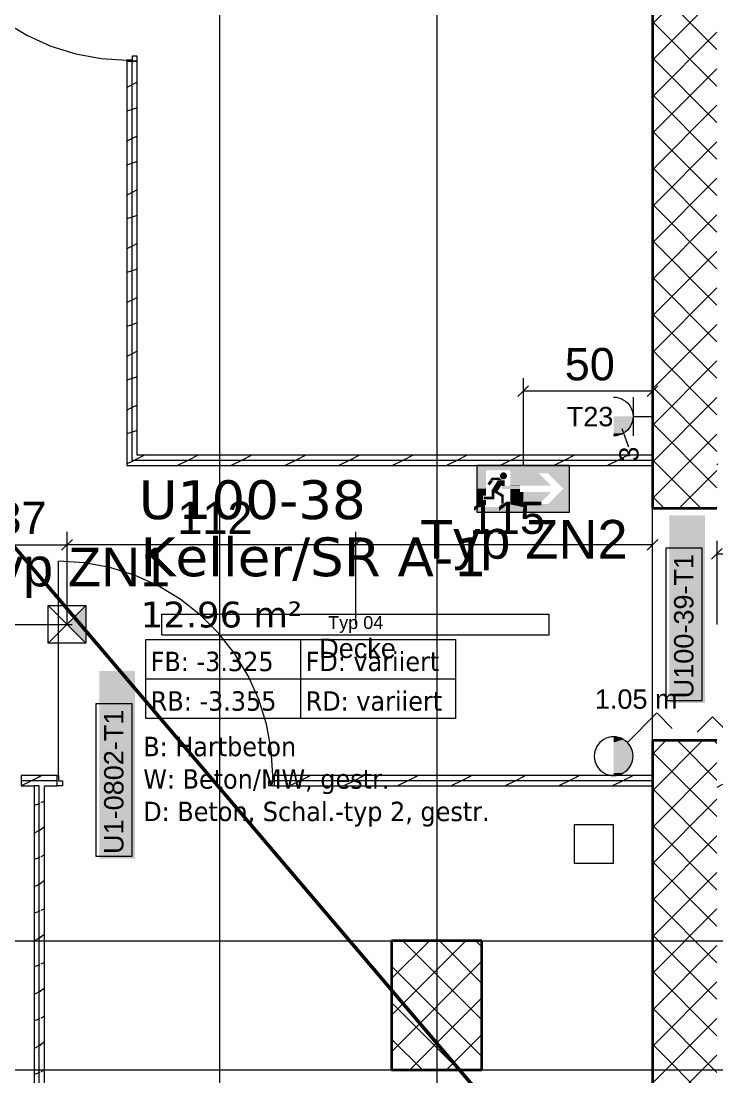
# Model space of a CAD drawing. Extents: x -1132 to 613, y -179 to 712.
# Drawn here: x -1019.4 to -965.5, y 392 to 473.8 of the extents above; entities that cross this region are included whole.
import ezdxf
from ezdxf.lldxf.tags import DXFTag

# ---------------------------------------------------------------- set-up
doc = ezdxf.new("R2010")
doc.units = 0
doc.layers.get('0').update_dxf_attribs({"lineweight": 13})
for name, color, linetype, lineweight in [('A-AREA-____-IDEN', 7, 'Continuous', 5), ('A-DOOR-____-IDEN', 7, 'Continuous', 5), ('A-DOOR-____-OTLN', 7, 'Continuous', 9), ('A-DOOR-FRAM-MCUT', 7, 'Continuous', 9), ('A-DOOR-OPNG-OTLN', 7, 'Continuous', 9), ('A-FLOR-____-OVHD', 7, 'Strichpunkt - Fein', 9), ('A-WALL-____-MCUT', 7, 'Continuous', 35), ('A-WALL-____-PATT', 7, 'Continuous', 35), ('A-WALL-FNSH-MCUT', 7, 'Continuous', 35), ('S-COLS-____-MCUT', 7, 'Continuous', 35), ('S-COLS-____-OTLN', 7, 'Continuous', 9), ('S-GRID-____-OTLN', 7, 'Continuous', 5)]:
    doc.layers.add(name, color=color, linetype=linetype, lineweight=lineweight)
for name, color, linetype, lineweight, true_color in [('EL01_VVV_Mass', 7, 'Continuous', 13, 0xb2b200), ('EL01_WAN_Kraft', 1, 'Continuous', 13, 0xff0000), ('EL01_WAN_Leuchten', 7, 'Continuous', 13, 0x0080ff), ('EL01_WAN_Leuchtentyp', 7, 'Continuous', 13, 0x0099ff), ('EL01_WAN_Licht', 7, 'Continuous', 13, 0x0080ff), ('EL01_WAN_Notbeleuchtungen', 7, 'Continuous', 13, 0x009900), ('EL01_WAN_Notbeleuchtungentyp', 7, 'Continuous', 13, 0x009900), ('X_Geometrie', 3, 'Continuous', 50, 0x00ff00)]:
    doc.layers.add(name, color=color, linetype=linetype, lineweight=lineweight, true_color=true_color)
doc.styles.get("Standard").update_dxf_attribs({"font": 'arial.ttf'})
tags = doc.linetypes.add('_Rasterlinie_', pattern=[0.375, 0.2, -0.05, 0.075, -0.05]).pattern_tags.tags
tags[10:11] = [DXFTag(74, 4), DXFTag(75, 0), DXFTag(340, '0'), DXFTag(46, 1.0), DXFTag(50, 0.0), DXFTag(44, 0.0), DXFTag(45, 0.0)]
tags[8:9] = [DXFTag(74, 4), DXFTag(75, 0), DXFTag(340, '0'), DXFTag(46, 1.0), DXFTag(50, 0.0), DXFTag(44, 0.0), DXFTag(45, 0.0)]
tags[6:7] = [DXFTag(74, 4), DXFTag(75, 0), DXFTag(340, '0'), DXFTag(46, 1.0), DXFTag(50, 0.0), DXFTag(44, 0.0), DXFTag(45, 0.0)]
tags[4:5] = [DXFTag(74, 4), DXFTag(75, 0), DXFTag(340, '0'), DXFTag(46, 1.0), DXFTag(50, 0.0), DXFTag(44, 0.0), DXFTag(45, 0.0)]
tags = doc.linetypes.add('Strich Punkt fein', pattern=[0.2, 0.1, -0.05, 0, -0.05]).pattern_tags.tags
tags[10:11] = [DXFTag(74, 4), DXFTag(75, 0), DXFTag(340, '0'), DXFTag(46, 1.0), DXFTag(50, 0.0), DXFTag(44, 0.0), DXFTag(45, 0.0)]
tags[8:9] = [DXFTag(74, 4), DXFTag(75, 0), DXFTag(340, '0'), DXFTag(46, 1.0), DXFTag(50, 0.0), DXFTag(44, 0.0), DXFTag(45, 0.0)]
tags[6:7] = [DXFTag(74, 4), DXFTag(75, 0), DXFTag(340, '0'), DXFTag(46, 1.0), DXFTag(50, 0.0), DXFTag(44, 0.0), DXFTag(45, 0.0)]
tags[4:5] = [DXFTag(74, 4), DXFTag(75, 0), DXFTag(340, '0'), DXFTag(46, 1.0), DXFTag(50, 0.0), DXFTag(44, 0.0), DXFTag(45, 0.0)]
tags = doc.linetypes.add('Strichpunkt - Fein', pattern=[0.2, 0.1, -0.05, 0, -0.05]).pattern_tags.tags
tags[10:11] = [DXFTag(74, 4), DXFTag(75, 0), DXFTag(340, '0'), DXFTag(46, 1.0), DXFTag(50, 0.0), DXFTag(44, 0.0), DXFTag(45, 0.0)]
tags[8:9] = [DXFTag(74, 4), DXFTag(75, 0), DXFTag(340, '0'), DXFTag(46, 1.0), DXFTag(50, 0.0), DXFTag(44, 0.0), DXFTag(45, 0.0)]
tags[6:7] = [DXFTag(74, 4), DXFTag(75, 0), DXFTag(340, '0'), DXFTag(46, 1.0), DXFTag(50, 0.0), DXFTag(44, 0.0), DXFTag(45, 0.0)]
tags[4:5] = [DXFTag(74, 4), DXFTag(75, 0), DXFTag(340, '0'), DXFTag(46, 1.0), DXFTag(50, 0.0), DXFTag(44, 0.0), DXFTag(45, 0.0)]

# ---------------------------------------------------------------- blocks, each defined once
blk = doc.blocks.new('Referenz-A0UNPDE96I', base_point=(-1115.886, -117.372))
at = {"layer": 'A-AREA-____-IDEN', "color": 0, "linetype": 'Continuous', "ltscale": 0.13}
for p, q in [((-1009.764, 425.92), (-985.764, 425.92)), ((-1009.764, 419.798), (-1009.764, 425.92)), ((-997.764, 425.92), (-997.764, 419.798)), ((-985.764, 425.92), (-985.764, 419.798)), ((-1009.764, 422.859), (-985.764, 422.859)), ((-985.764, 419.798), (-1009.764, 419.798))]:
    blk.add_line(p, q, dxfattribs=at)
at = {"layer": 'A-DOOR-____-IDEN', "color": 0, "linetype": 'Continuous', "ltscale": 0.13}
for p, q in [((-969.451, 421.157), (-969.451, 432.997)), ((-969.451, 432.997), (-966.671, 432.997)), ((-966.671, 432.997), (-966.671, 421.157)), ((-966.671, 421.157), (-969.451, 421.157)), ((-1013.606, 409.105), (-1013.606, 420.945)), ((-1013.606, 420.945), (-1010.826, 420.945)), ((-1010.826, 420.945), (-1010.826, 409.105)), ((-1010.826, 409.105), (-1013.606, 409.105))]:
    blk.add_line(p, q, dxfattribs=at)
at = {"layer": 'A-DOOR-____-IDEN', "color": 7, "linetype": 'Continuous', "ltscale": 0.13, "true_color": 0xffffff}
for points in [[(-969.208, 420.982), (-966.449, 420.982), (-969.208, 435.521)], [(-966.449, 420.982), (-969.208, 435.521), (-966.449, 435.521)], [(-1013.362, 408.93), (-1010.603, 408.93), (-1013.362, 423.469)], [(-1010.603, 408.93), (-1013.362, 423.469), (-1010.603, 423.469)]]:
    blk.add_solid(points, dxfattribs=at)
at = {"layer": 'A-DOOR-____-OTLN', "color": 0, "linetype": 'Strich Punkt fein', "ltscale": 0.13}
blk.add_line((-970.515, 418.078), (-970.515, 436.078), dxfattribs=at)
at = {"layer": 'A-DOOR-FRAM-MCUT', "color": 0, "linetype": 'Continuous', "ltscale": 0.13}
for p, q in [((-1010.415, 471.078), (-1010.815, 471.078)), ((-1010.815, 471.078), (-1010.815, 470.778)), ((-1010.415, 470.678), (-1010.415, 471.078)), ((-1011.215, 470.778), (-1011.215, 470.678)), ((-1010.815, 470.778), (-1011.215, 470.778)), ((-1011.215, 470.678), (-1010.415, 470.678)), ((-1016.615, 414.578), (-1016.615, 415.378)), ((-1016.615, 415.378), (-1016.515, 415.378)), ((-1016.515, 415.378), (-1016.515, 414.978)), ((-999.915, 414.978), (-999.915, 415.378)), ((-999.915, 415.378), (-999.815, 415.378)), ((-999.815, 415.378), (-999.815, 414.578)), ((-1016.215, 414.578), (-1016.615, 414.578)), ((-1016.515, 414.978), (-1016.215, 414.978)), ((-1016.215, 414.978), (-1016.215, 414.578)), ((-1000.215, 414.978), (-999.915, 414.978)), ((-1000.215, 414.578), (-1000.215, 414.978)), ((-999.815, 414.578), (-1000.215, 414.578))]:
    blk.add_line(p, q, dxfattribs=at)
at = {"layer": 'A-DOOR-OPNG-OTLN', "color": 0, "linetype": 'Continuous', "ltscale": 0.13}
for p, q in [((-1020.645, 473.717), (-1018.929, 472.68)), ((-1018.929, 472.68), (-1017.101, 471.857)), ((-1017.101, 471.857), (-1015.187, 471.261)), ((-1015.187, 471.261), (-1013.216, 470.899)), ((-1013.216, 470.899), (-1011.215, 470.778)), ((-1016.515, 415.378), (-1016.515, 431.978)), ((-1014.514, 431.857), (-1016.515, 431.978)), ((-1012.542, 431.496), (-1014.514, 431.857)), ((-1010.628, 430.9), (-1012.542, 431.496)), ((-1008.8, 430.077), (-1010.628, 430.9)), ((-1007.085, 429.04), (-1008.8, 430.077)), ((-1005.507, 427.804), (-1007.085, 429.04)), ((-1004.089, 426.386), (-1005.507, 427.804)), ((-1002.853, 424.808), (-1004.089, 426.386)), ((-1001.816, 423.093), (-1002.853, 424.808)), ((-1000.993, 421.265), (-1001.816, 423.093)), ((-1000.397, 419.351), (-1000.993, 421.265)), ((-1000.036, 417.379), (-1000.397, 419.351)), ((-999.915, 415.378), (-1000.036, 417.379))]:
    blk.add_line(p, q, dxfattribs=at)
at = {"layer": 'A-FLOR-____-OVHD', "color": 0, "linetype": 'Strichpunkt - Fein', "ltscale": 0.13}
blk.add_line((-1074.115, 392.578), (-531.715, 392.578), dxfattribs=at)
at = {"layer": 'A-WALL-____-MCUT', "color": 0, "linetype": 'Continuous', "ltscale": 0.35}
for p, q in [((-970.515, 511.478), (-970.515, 436.078)), ((-970.515, 436.078), (-965.515, 436.078)), ((-965.515, 418.078), (-970.515, 418.078)), ((-970.515, 418.078), (-970.515, 373.678))]:
    blk.add_line(p, q, dxfattribs=at)
at = {"layer": 'A-WALL-____-MCUT', "color": 0, "linetype": 'Continuous', "lineweight": 9, "ltscale": 0.13}
for p, q in [((-1010.815, 439.778), (-1010.815, 470.678)), ((-970.515, 439.778), (-1010.815, 439.778)), ((-1016.615, 414.978), (-1019.415, 414.978)), ((-1018.015, 414.578), (-1018.415, 414.578)), ((-1018.015, 373.678), (-1018.015, 414.578)), ((-970.515, 414.978), (-999.815, 414.978))]:
    blk.add_line(p, q, dxfattribs=at)
at = {"layer": 'A-WALL-____-PATT', "color": 0, "linetype": 'Continuous', "lineweight": 9, "ltscale": 0.13}
for p, q in [((-970.515, 473.59), (-965.515, 478.59)), ((-965.515, 471.592), (-970.515, 476.592)), ((-970.515, 470.762), (-965.515, 475.762)), ((-965.515, 468.763), (-970.515, 473.763)), ((-970.515, 467.933), (-965.515, 472.933)), ((-965.515, 465.935), (-970.515, 470.935)), ((-970.515, 465.105), (-965.515, 470.105)), ((-1010.815, 468.856), (-1011.215, 468.656)), ((-1010.415, 469.056), (-1010.815, 468.856)), ((-965.515, 463.106), (-970.515, 468.106)), ((-1010.815, 466.946), (-1011.215, 466.813)), ((-1010.415, 467.08), (-1010.815, 466.946)), ((-970.515, 462.276), (-965.515, 467.276)), ((-965.515, 460.278), (-970.515, 465.278)), ((-1010.815, 464.691), (-1011.215, 464.491)), ((-1010.415, 464.891), (-1010.815, 464.691)), ((-970.515, 459.448), (-965.515, 464.448)), ((-1010.815, 462.782), (-1011.215, 462.648)), ((-1010.415, 462.915), (-1010.815, 462.782)), ((-965.515, 457.45), (-970.515, 462.45)), ((-970.515, 456.62), (-965.515, 461.62)), ((-1010.815, 460.526), (-1011.215, 460.326)), ((-1010.415, 460.726), (-1010.815, 460.526)), ((-965.515, 454.621), (-970.515, 459.621)), ((-1010.815, 458.617), (-1011.215, 458.483)), ((-1010.415, 458.75), (-1010.815, 458.617)), ((-970.515, 453.791), (-965.515, 458.791)), ((-1010.815, 456.361), (-1011.215, 456.161)), ((-1010.415, 456.561), (-1010.815, 456.361)), ((-965.515, 451.793), (-970.515, 456.793)), ((-970.515, 450.963), (-965.515, 455.963)), ((-1010.415, 454.585), (-1010.815, 454.452)), ((-1010.815, 454.452), (-1011.215, 454.319)), ((-965.515, 448.964), (-970.515, 453.964)), ((-970.515, 448.134), (-965.515, 453.134)), ((-1010.815, 452.196), (-1011.215, 451.996)), ((-1010.415, 452.396), (-1010.815, 452.196)), ((-965.515, 446.136), (-970.515, 451.136)), ((-1010.815, 450.287), (-1011.215, 450.154)), ((-1010.415, 450.421), (-1010.815, 450.287)), ((-970.515, 445.306), (-965.515, 450.306)), ((-1010.815, 448.031), (-1011.215, 447.831)), ((-1010.415, 448.231), (-1010.815, 448.031)), ((-965.515, 443.307), (-970.515, 448.307)), ((-970.515, 442.477), (-965.515, 447.477)), ((-1010.815, 446.123), (-1011.215, 445.989)), ((-1010.415, 446.256), (-1010.815, 446.123)), ((-965.515, 440.479), (-970.515, 445.479)), ((-1010.415, 444.066), (-1010.815, 443.866)), ((-970.515, 439.649), (-965.515, 444.649)), ((-1010.815, 443.866), (-1011.215, 443.666)), ((-965.515, 437.651), (-970.515, 442.651)), ((-1010.815, 441.958), (-1011.215, 441.825)), ((-1010.415, 442.091), (-1010.815, 441.958)), ((-970.515, 436.821), (-965.515, 441.821)), ((-1010.415, 439.902), (-1010.661, 439.778)), ((-1009.861, 440.178), (-1010.415, 439.902)), ((-1005.696, 440.178), (-1006.496, 439.778)), ((-1001.531, 440.178), (-1002.331, 439.778)), ((-997.366, 440.178), (-998.166, 439.778)), ((-993.201, 440.178), (-994.001, 439.778)), ((-989.037, 440.178), (-989.837, 439.778)), ((-984.872, 440.178), (-985.672, 439.778)), ((-980.707, 440.178), (-981.507, 439.778)), ((-976.542, 440.178), (-977.342, 439.778)), ((-972.377, 440.178), (-973.177, 439.778)), ((-966.771, 436.078), (-970.515, 439.822)), ((-1010.815, 439.702), (-1011.215, 439.502)), ((-1010.661, 439.778), (-1010.814, 439.702)), ((-1006.496, 439.778), (-1007.296, 439.378)), ((-1002.331, 439.778), (-1003.131, 439.378)), ((-998.166, 439.778), (-998.966, 439.378)), ((-994.001, 439.778), (-994.801, 439.378)), ((-989.837, 439.778), (-990.637, 439.378)), ((-985.672, 439.778), (-986.472, 439.378)), ((-981.507, 439.778), (-982.307, 439.378)), ((-977.342, 439.778), (-978.142, 439.378)), ((-973.177, 439.778), (-973.977, 439.378)), ((-968.428, 436.078), (-965.515, 438.992)), ((-965.447, 439.478), (-965.515, 439.445)), ((-969.599, 436.078), (-970.515, 436.994)), ((-965.6, 436.078), (-965.515, 436.164)), ((-970.515, 417.022), (-969.458, 418.078)), ((-970.515, 414.193), (-966.629, 418.078)), ((-965.515, 415.023), (-968.57, 418.078)), ((-965.515, 417.852), (-965.741, 418.078)), ((-965.515, 412.195), (-970.515, 417.195)), ((-970.515, 411.365), (-965.515, 416.365)), ((-1017.895, 415.337), (-1018.612, 414.978)), ((-1017.875, 415.378), (-1018.029, 415.263)), ((-997.07, 415.337), (-997.788, 414.978)), ((-997.05, 415.378), (-997.202, 415.264)), ((-992.905, 415.337), (-993.623, 414.978)), ((-992.885, 415.378), (-993.037, 415.264)), ((-988.74, 415.337), (-989.458, 414.978)), ((-988.72, 415.378), (-988.871, 415.265)), ((-984.576, 415.337), (-985.293, 414.978)), ((-984.555, 415.378), (-984.706, 415.265)), ((-980.411, 415.337), (-981.128, 414.978)), ((-980.39, 415.378), (-980.541, 415.265)), ((-976.246, 415.337), (-976.963, 414.978)), ((-976.225, 415.378), (-976.375, 415.265)), ((-972.081, 415.337), (-972.798, 414.978)), ((-972.06, 415.378), (-972.21, 415.266)), ((-1018.612, 414.978), (-1019.412, 414.578)), ((-997.788, 414.978), (-998.588, 414.578)), ((-993.623, 414.978), (-994.423, 414.578)), ((-989.458, 414.978), (-990.258, 414.578)), ((-985.293, 414.978), (-986.093, 414.578)), ((-981.128, 414.978), (-981.928, 414.578)), ((-976.963, 414.978), (-977.763, 414.578)), ((-972.798, 414.978), (-973.598, 414.578)), ((-965.068, 414.678), (-965.515, 414.455)), ((-965.515, 409.366), (-970.515, 414.366)), ((-1018.015, 413.181), (-1018.415, 413.048)), ((-1017.965, 413.198), (-1018.015, 413.181)), ((-1017.615, 413.395), (-1017.895, 413.255)), ((-970.515, 408.536), (-965.515, 413.536)), ((-1017.615, 411.408), (-1018.015, 411.108)), ((-965.515, 406.538), (-970.515, 411.538)), ((-1018.015, 411.112), (-1018.415, 410.912)), ((-1018.015, 411.108), (-1018.028, 411.098)), ((-1017.895, 411.172), (-1018.015, 411.112)), ((-970.515, 405.708), (-965.515, 410.708)), ((-1018.015, 409.017), (-1018.415, 408.883)), ((-1017.965, 409.033), (-1018.015, 409.017)), ((-1017.615, 409.23), (-1017.895, 409.09)), ((-965.515, 403.709), (-970.515, 408.709)), ((-1017.615, 407.243), (-1018.015, 406.943)), ((-970.515, 402.879), (-965.515, 407.879)), ((-1018.015, 406.947), (-1018.415, 406.747)), ((-1018.015, 406.943), (-1018.028, 406.934)), ((-1017.895, 407.007), (-1018.015, 406.947)), ((-965.515, 400.881), (-970.515, 405.881)), ((-1018.015, 404.852), (-1018.415, 404.719)), ((-1017.965, 404.869), (-1018.015, 404.852)), ((-1017.615, 405.065), (-1017.895, 404.925)), ((-970.515, 400.051), (-965.515, 405.051)), ((-1017.615, 403.078), (-1018.015, 402.778)), ((-965.515, 398.053), (-970.515, 403.053)), ((-1018.015, 402.782), (-1018.415, 402.582)), ((-1018.015, 402.778), (-1018.027, 402.769)), ((-1017.895, 402.842), (-1018.015, 402.782)), ((-970.515, 397.223), (-965.515, 402.223)), ((-1018.015, 400.687), (-1018.415, 400.554)), ((-1017.965, 400.704), (-1018.015, 400.687)), ((-1017.615, 400.9), (-1017.895, 400.76)), ((-965.515, 395.224), (-970.515, 400.224)), ((-970.515, 394.394), (-965.515, 399.394)), ((-1018.015, 398.617), (-1018.415, 398.417)), ((-1018.015, 398.613), (-1018.027, 398.604)), ((-1017.615, 398.913), (-1018.015, 398.613)), ((-1017.896, 398.677), (-1018.015, 398.617)), ((-965.515, 392.396), (-970.515, 397.396)), ((-1018.015, 396.522), (-1018.415, 396.389)), ((-1017.964, 396.539), (-1018.015, 396.522)), ((-1017.615, 396.735), (-1017.896, 396.595)), ((-970.515, 391.566), (-965.515, 396.566)), ((-1018.015, 394.453), (-1018.415, 394.253)), ((-1018.015, 394.448), (-1018.026, 394.44)), ((-1017.615, 394.748), (-1018.015, 394.448)), ((-1017.896, 394.512), (-1018.015, 394.453)), ((-965.515, 389.567), (-970.515, 394.567)), ((-970.515, 388.737), (-965.515, 393.737)), ((-1017.615, 392.57), (-1017.896, 392.43)), ((-1018.015, 392.358), (-1018.415, 392.224)), ((-1017.964, 392.375), (-1018.015, 392.358))]:
    blk.add_line(p, q, dxfattribs=at)
at = {"layer": 'A-WALL-FNSH-MCUT', "color": 0, "linetype": 'Continuous', "lineweight": 9, "ltscale": 0.13}
for p, q in [((-1011.215, 470.678), (-1011.215, 439.378)), ((-1010.415, 470.678), (-1011.215, 470.678)), ((-1010.415, 440.178), (-1010.415, 470.678)), ((-970.515, 440.178), (-1010.415, 440.178)), ((-1011.215, 439.378), (-970.515, 439.378)), ((-1016.615, 415.378), (-1019.415, 415.378)), ((-1019.415, 415.378), (-1019.415, 414.578)), ((-1016.615, 414.578), (-1016.615, 415.378)), ((-970.515, 415.378), (-999.815, 415.378)), ((-999.815, 415.378), (-999.815, 414.578)), ((-1019.415, 414.578), (-1018.415, 414.578)), ((-1018.415, 414.578), (-1018.415, 373.678)), ((-1017.615, 414.578), (-1016.615, 414.578)), ((-1017.615, 373.678), (-1017.615, 414.578)), ((-999.815, 414.578), (-970.515, 414.578))]:
    blk.add_line(p, q, dxfattribs=at)
at = {"layer": 'S-COLS-____-MCUT', "color": 0, "linetype": 'Continuous', "ltscale": 0.35}
for p, q in [((-983.715, 402.578), (-990.715, 402.578)), ((-990.715, 402.578), (-990.715, 392.578)), ((-983.715, 392.578), (-983.715, 402.578)), ((-990.715, 392.578), (-983.715, 392.578))]:
    blk.add_line(p, q, dxfattribs=at)
at = {"layer": 'S-COLS-____-OTLN', "color": 0, "linetype": 'Continuous', "ltscale": 0.13}
for p, q in [((-990.715, 402.478), (-990.615, 402.578)), ((-990.715, 399.65), (-987.786, 402.578)), ((-990.715, 396.822), (-984.958, 402.578)), ((-983.715, 396.454), (-989.839, 402.578)), ((-983.715, 399.282), (-987.011, 402.578)), ((-983.715, 402.11), (-984.183, 402.578)), ((-990.715, 393.993), (-983.715, 400.993)), ((-983.715, 393.625), (-990.715, 400.625)), ((-989.301, 392.578), (-983.715, 398.165)), ((-985.496, 392.578), (-990.715, 397.797)), ((-988.325, 392.578), (-990.715, 394.968)), ((-986.473, 392.578), (-983.715, 395.336))]:
    blk.add_line(p, q, dxfattribs=at)
at = {"layer": 'S-GRID-____-OTLN', "color": 0, "linetype": '_Rasterlinie_', "ltscale": 0.13}
for p, q in [((-987.215, 645.662), (-987.215, 244.87)), ((-1004.015, -113.603), (-1004.015, 631.478)), ((-1107.612, 402.578), (119.376, 402.578))]:
    blk.add_line(p, q, dxfattribs=at)
at = {"layer": 'X_Geometrie', "color": 0, "linetype": 'Continuous', "ltscale": 0.5}
blk.add_line((-1105.108, 533.101), (-970.877, 375.453), dxfattribs=at)
at = {"layer": 'A-AREA-____-IDEN', "color": 0, "linetype": 'Continuous', "ltscale": 0.13, "attachment_point": 1}
for s, insert, char_height in [('{\\fVerdana;U100-38}', (-1010.3, 438.236), 3), ('{\\fVerdana;Keller/SR A-1}', (-1010.157, 433.813), 3), ('{\\fVerdana;12.96 m²}', (-1010.148, 428.843), 2), ('{\\W0.9;\\fVerdana;FB: -3.325}', (-1009.373, 424.961), 1.5), ('{\\W0.9;\\fVerdana;FD: variiert}', (-997.373, 424.961), 1.5), ('{\\W0.9;\\fVerdana;RB: -3.355}', (-1009.373, 421.9), 1.5), ('{\\W0.9;\\fVerdana;RD: variiert}', (-997.373, 421.9), 1.5), ('{\\W0.9;\\fVerdana;B: Hartbeton}', (-1009.95, 418.375), 1.5), ('{\\W0.9;\\fVerdana;W: Beton/MW, gestr.}', (-1009.95, 415.862), 1.5), ('{\\W0.9;\\fVerdana;D: Beton, Schal.-typ 2, gestr.}', (-1009.95, 413.348), 1.5)]:
    blk.add_mtext(s, dxfattribs=dict(at, insert=insert, char_height=char_height))
at = {"layer": 'A-DOOR-____-IDEN', "color": 0, "linetype": 'Continuous', "ltscale": 0.13, "char_height": 1.5, "attachment_point": 1, "rotation": 90}
for s, insert in [('{\\fArial;U100-39-T1}', (-968.833, 421.357)), ('{\\fArial;U1-0802-T1}', (-1012.987, 409.305))]:
    blk.add_mtext(s, dxfattribs=dict(at, insert=insert))
blk = doc.blocks.new('Deckendose UP-A0UNPDWZ6I', base_point=(-976.548, 408.578))
at = {"color": 0, "lineweight": -2}
for p, q in [((-976.548, 408.578), (-976.548, 411.578)), ((-976.548, 411.578), (-973.548, 411.578)), ((-973.548, 411.578), (-973.548, 408.578)), ((-973.548, 408.578), (-976.548, 408.578))]:
    blk.add_line(p, q, dxfattribs=at)
blk = doc.blocks.new('LED-Langfeldleuchte 37W-A0UNPDY36I', base_point=(-1008.512, 426.278))
at = {"color": 0, "lineweight": -2}
for p, q in [((-1008.512, 427.878), (-978.512, 427.878)), ((-1008.512, 426.278), (-1008.512, 427.878)), ((-978.512, 426.278), (-978.512, 427.878)), ((-1008.512, 426.278), (-978.512, 426.278))]:
    blk.add_line(p, q, dxfattribs=at)
blk = doc.blocks.new('Bemerkung 1-A0UNPDY56I', base_point=(-995.629, 426.723))
at = {"color": 0, "lineweight": -2, "insert": (-995.629, 427.723), "char_height": 1, "attachment_point": 1}
blk.add_mtext('{\\fArial;Typ 04}', dxfattribs=at)
blk = doc.blocks.new('Absolute Höhe-A0UNPDY76I', base_point=(-996.32, 424.475))
at = {"color": 0, "lineweight": -2, "insert": (-996.32, 425.975), "char_height": 1.5, "attachment_point": 1}
blk.add_mtext('{\\fArial;Decke}', dxfattribs=at)
blk = doc.blocks.new('Schalter_ Schema 0_ AP-A0UNPE216I', base_point=(-975.013, 415.378))
at = {"color": 0, "lineweight": -2}
for p, q in [((-972.452, 417.939), (-970.17, 420.221)), ((-970.17, 420.221), (-968.974, 419.025)), ((-974.703, 417.791), (-974.812, 417.628)), ((-974.573, 417.939), (-974.703, 417.791)), ((-974.426, 418.068), (-974.573, 417.939)), ((-974.263, 418.177), (-974.426, 418.068)), ((-974.087, 418.264), (-974.263, 418.177)), ((-973.901, 418.327), (-974.087, 418.264)), ((-973.708, 418.365), (-973.901, 418.327)), ((-973.513, 418.378), (-973.708, 418.365)), ((-973.317, 418.365), (-973.513, 418.378)), ((-973.124, 418.327), (-973.317, 418.365)), ((-972.939, 418.264), (-973.124, 418.327)), ((-972.763, 418.177), (-972.939, 418.264)), ((-972.6, 418.068), (-972.763, 418.177)), ((-972.452, 417.939), (-972.6, 418.068)), ((-972.323, 417.791), (-972.452, 417.939)), ((-972.214, 417.628), (-972.323, 417.791)), ((-975, 417.074), (-975.013, 416.878)), ((-974.962, 417.267), (-975, 417.074)), ((-974.898, 417.452), (-974.962, 417.267)), ((-974.812, 417.628), (-974.898, 417.452)), ((-972.127, 417.452), (-972.214, 417.628)), ((-972.064, 417.267), (-972.127, 417.452)), ((-972.025, 417.074), (-972.064, 417.267)), ((-972.013, 416.878), (-972.025, 417.074)), ((-975.013, 416.878), (-975, 416.683)), ((-975, 416.683), (-974.962, 416.49)), ((-974.962, 416.49), (-974.898, 416.304)), ((-974.898, 416.304), (-974.812, 416.128)), ((-974.812, 416.128), (-974.703, 415.965)), ((-972.323, 415.965), (-972.214, 416.128)), ((-972.214, 416.128), (-972.127, 416.304)), ((-972.127, 416.304), (-972.064, 416.49)), ((-972.064, 416.49), (-972.025, 416.683)), ((-972.025, 416.683), (-972.013, 416.878)), ((-974.703, 415.965), (-974.573, 415.818)), ((-974.573, 415.818), (-974.426, 415.688)), ((-974.426, 415.688), (-974.263, 415.579)), ((-974.263, 415.579), (-974.087, 415.493)), ((-974.087, 415.493), (-973.901, 415.429)), ((-973.901, 415.429), (-973.708, 415.391)), ((-973.708, 415.391), (-973.513, 415.378)), ((-973.513, 415.378), (-973.317, 415.391)), ((-973.317, 415.391), (-973.124, 415.429)), ((-973.124, 415.429), (-972.939, 415.493)), ((-972.939, 415.493), (-972.763, 415.579)), ((-972.763, 415.579), (-972.6, 415.688)), ((-972.6, 415.688), (-972.452, 415.818)), ((-972.452, 415.818), (-972.323, 415.965))]:
    blk.add_line(p, q, dxfattribs=at)
for points in [[(-973.124, 418.327), (-973.513, 418.327), (-973.513, 418.378)], [(-972.763, 418.177), (-973.513, 418.177), (-973.124, 418.327)], [(-973.513, 418.177), (-973.124, 418.327), (-973.513, 418.327)], [(-972.452, 417.939), (-973.513, 417.939), (-972.763, 418.177)], [(-973.513, 417.939), (-972.763, 418.177), (-973.513, 418.177)], [(-972.214, 417.628), (-973.513, 417.628), (-972.452, 417.939)], [(-973.513, 417.628), (-972.452, 417.939), (-973.513, 417.939)], [(-972.064, 417.267), (-973.513, 417.267), (-972.214, 417.628)], [(-973.513, 417.267), (-972.214, 417.628), (-973.513, 417.628)], [(-972.013, 416.878), (-973.513, 416.878), (-972.064, 417.267)], [(-973.513, 416.878), (-972.064, 417.267), (-973.513, 417.267)], [(-972.064, 416.49), (-973.513, 416.49), (-972.013, 416.878)], [(-973.513, 416.49), (-972.013, 416.878), (-973.513, 416.878)], [(-972.214, 416.128), (-973.513, 416.128), (-972.064, 416.49)], [(-973.513, 416.128), (-972.064, 416.49), (-973.513, 416.49)], [(-972.452, 415.818), (-973.513, 415.818), (-972.214, 416.128)], [(-973.513, 415.818), (-972.214, 416.128), (-973.513, 416.128)], [(-972.763, 415.579), (-973.513, 415.579), (-972.452, 415.818)], [(-973.513, 415.579), (-972.452, 415.818), (-973.513, 415.818)], [(-973.124, 415.429), (-973.513, 415.429), (-972.763, 415.579)], [(-973.513, 415.429), (-972.763, 415.579), (-973.513, 415.579)], [(-973.513, 415.378), (-973.124, 415.429), (-973.513, 415.429)]]:
    blk.add_solid(points, dxfattribs=at)
blk = doc.blocks.new('Absolute Höhe-A0UNPE236I', base_point=(-974.97, 420.545))
at = {"color": 0, "lineweight": -2, "insert": (-974.97, 422.045), "char_height": 1.5, "attachment_point": 1}
blk.add_mtext('{\\fArial;1.05 m}', dxfattribs=at)
blk = doc.blocks.new('Steckdose T23_ AP_ 3-fach-A0UNPE836I', base_point=(-977.145, 439.679))
at = {"color": 0, "lineweight": -2}
for p, q in [((-973.513, 444.678), (-973.317, 444.665)), ((-973.317, 444.665), (-973.124, 444.627)), ((-973.124, 444.627), (-972.939, 444.564)), ((-972.939, 444.564), (-972.763, 444.477)), ((-972.763, 444.477), (-972.6, 444.368)), ((-972.6, 444.368), (-972.452, 444.239)), ((-972.452, 444.239), (-972.323, 444.091)), ((-972.323, 444.091), (-972.214, 443.928)), ((-972.214, 443.928), (-972.127, 443.752)), ((-972.013, 444.678), (-972.013, 441.678)), ((-972.127, 443.752), (-972.064, 443.567)), ((-972.064, 443.567), (-972.025, 443.374)), ((-972.025, 443.374), (-972.013, 443.178)), ((-972.013, 443.178), (-972.025, 442.983)), ((-972.013, 443.178), (-970.513, 443.178)), ((-972.866, 442.252), (-972.358, 440.836)), ((-972.323, 442.265), (-972.452, 442.118)), ((-972.214, 442.428), (-972.323, 442.265)), ((-972.127, 442.604), (-972.214, 442.428)), ((-972.064, 442.79), (-972.127, 442.604)), ((-972.025, 442.983), (-972.064, 442.79)), ((-973.317, 441.691), (-973.513, 441.678)), ((-973.124, 441.729), (-973.317, 441.691)), ((-972.939, 441.793), (-973.124, 441.729)), ((-972.763, 441.879), (-972.939, 441.793)), ((-972.6, 441.988), (-972.763, 441.879)), ((-972.452, 442.118), (-972.6, 441.988))]:
    blk.add_line(p, q, dxfattribs=at)
for points in [[(-972.064, 442.79), (-973.513, 442.79), (-972.013, 443.178)], [(-973.513, 442.79), (-972.013, 443.178), (-973.513, 443.178)], [(-972.214, 442.428), (-973.513, 442.428), (-972.064, 442.79)], [(-973.513, 442.428), (-972.064, 442.79), (-973.513, 442.79)], [(-972.452, 442.118), (-973.513, 442.118), (-972.214, 442.428)], [(-973.513, 442.118), (-972.214, 442.428), (-973.513, 442.428)], [(-972.763, 441.879), (-973.513, 441.879), (-972.452, 442.118)], [(-973.513, 441.879), (-972.452, 442.118), (-973.513, 442.118)], [(-973.124, 441.729), (-973.513, 441.729), (-972.763, 441.879)], [(-973.513, 441.729), (-972.763, 441.879), (-973.513, 441.879)], [(-973.513, 441.678), (-973.124, 441.729), (-973.513, 441.729)]]:
    blk.add_solid(points, dxfattribs=at)
at = {"color": 0, "lineweight": -2, "insert": (-977.145, 443.92), "char_height": 1.5, "attachment_point": 1}
blk.add_mtext('{\\fArial;T23}', dxfattribs=at)
at = {"color": 0, "lineweight": -2, "insert": (-973.082, 439.679), "char_height": 1.5, "attachment_point": 1, "rotation": 90}
blk.add_mtext('{\\fArial;3}', dxfattribs=at)
blk = doc.blocks.new('Maß-A0UNPEF36I', base_point=(-1016.273, 427.078))
at = {"color": 0, "lineweight": -2}
for p, q in [((-1015.86, 434.247), (-1015.86, 427.081)), ((-993.512, 434.247), (-993.512, 427.078)), ((-1016.273, 432.833), (-1015.446, 433.661)), ((-993.926, 432.833), (-993.098, 433.661)), ((-993.512, 433.247), (-1015.86, 433.247))]:
    blk.add_line(p, q, dxfattribs=at)
at = {"color": 0, "lineweight": -2, "insert": (-1007.315, 436.58), "char_height": 2.5, "attachment_point": 1}
blk.add_mtext('{\\fArial;112}', dxfattribs=at)
blk = doc.blocks.new('Maß-A0UNPEFF6I', base_point=(-1030.188, 426.665))
at = {"color": 0, "lineweight": -2}
for p, q in [((-1027.854, 443.903), (-1023.213, 443.903)), ((-1026.441, 443.49), (-1027.268, 444.317)), ((-1026.854, 443.903), (-1026.854, 427.078)), ((-1027.854, 427.078), (-1015.462, 427.078)), ((-1026.441, 426.665), (-1027.268, 427.492))]:
    blk.add_line(p, q, dxfattribs=at)
at = {"color": 0, "lineweight": -2, "insert": (-1030.188, 433.705), "char_height": 2.5, "attachment_point": 1, "rotation": 90}
blk.add_mtext('{\\fArial;84}', dxfattribs=at)
blk = doc.blocks.new('Maß-A0UNPEG76I', base_point=(-1023.626, 427.081))
at = {"color": 0, "lineweight": -2}
for p, q in [((-1023.213, 432.247), (-1023.213, 443.903)), ((-1015.86, 434.247), (-1015.86, 427.081)), ((-1022.799, 433.661), (-1023.626, 432.833)), ((-1015.446, 433.661), (-1016.273, 432.833)), ((-1023.213, 433.247), (-1015.86, 433.247))]:
    blk.add_line(p, q, dxfattribs=at)
at = {"color": 0, "lineweight": -2, "insert": (-1021.325, 436.58), "char_height": 2.5, "attachment_point": 1}
blk.add_mtext('{\\fArial;37}', dxfattribs=at)
blk = doc.blocks.new('Schalter_ Schema 3_ AP_ KL-A0UNPEJV6I', base_point=(-967.052, 413.236))
at = {"color": 0, "lineweight": -2}
for p, q in [((-965.855, 419.921), (-967.052, 418.725)), ((-963.573, 417.639), (-965.855, 419.921)), ((-963.573, 417.639), (-963.426, 417.768)), ((-963.426, 417.768), (-963.263, 417.877)), ((-963.263, 417.877), (-963.087, 417.964)), ((-963.087, 417.964), (-962.901, 418.027)), ((-962.901, 418.027), (-962.708, 418.065)), ((-962.708, 418.065), (-962.513, 418.078)), ((-962.513, 418.078), (-962.317, 418.065)), ((-962.317, 418.065), (-962.124, 418.027)), ((-962.124, 418.027), (-961.939, 417.964)), ((-961.939, 417.964), (-961.763, 417.877)), ((-961.763, 417.877), (-961.6, 417.768)), ((-961.6, 417.768), (-961.452, 417.639)), ((-964, 416.774), (-963.962, 416.967)), ((-963.962, 416.967), (-963.898, 417.152)), ((-963.898, 417.152), (-963.812, 417.328)), ((-963.812, 417.328), (-963.703, 417.491)), ((-963.703, 417.491), (-963.573, 417.639)), ((-961.452, 415.518), (-963.573, 417.639)), ((-961.452, 417.639), (-963.573, 415.518)), ((-961.452, 417.639), (-961.323, 417.491)), ((-961.323, 417.491), (-961.214, 417.328)), ((-961.214, 417.328), (-961.127, 417.152)), ((-961.127, 417.152), (-961.064, 416.967)), ((-961.064, 416.967), (-961.025, 416.774)), ((-964.013, 416.578), (-964, 416.774)), ((-964, 416.383), (-964.013, 416.578)), ((-963.962, 416.19), (-964, 416.383)), ((-963.898, 416.004), (-963.962, 416.19)), ((-961.064, 416.19), (-961.127, 416.004)), ((-961.025, 416.383), (-961.064, 416.19)), ((-961.025, 416.774), (-961.013, 416.578)), ((-961.013, 416.578), (-961.025, 416.383)), ((-963.812, 415.828), (-963.898, 416.004)), ((-963.703, 415.665), (-963.812, 415.828)), ((-963.573, 415.518), (-963.703, 415.665)), ((-963.426, 415.388), (-963.573, 415.518)), ((-963.263, 415.279), (-963.426, 415.388)), ((-963.087, 415.193), (-963.263, 415.279)), ((-961.763, 415.279), (-961.939, 415.193)), ((-961.6, 415.388), (-961.763, 415.279)), ((-961.452, 415.518), (-961.6, 415.388)), ((-961.323, 415.665), (-961.452, 415.518)), ((-961.452, 415.518), (-959.17, 413.236)), ((-961.214, 415.828), (-961.323, 415.665)), ((-961.127, 416.004), (-961.214, 415.828)), ((-962.901, 415.129), (-963.087, 415.193)), ((-962.708, 415.091), (-962.901, 415.129)), ((-962.513, 415.078), (-962.708, 415.091)), ((-962.317, 415.091), (-962.513, 415.078)), ((-962.124, 415.129), (-962.317, 415.091)), ((-961.939, 415.193), (-962.124, 415.129)), ((-959.17, 413.236), (-957.974, 414.432))]:
    blk.add_line(p, q, dxfattribs=at)
for points in [[(-962.513, 417.639), (-963.573, 417.639), (-962.513, 417.877)], [(-963.573, 417.639), (-962.513, 417.877), (-963.263, 417.877)], [(-962.513, 417.877), (-963.263, 417.877), (-962.513, 418.027)], [(-963.263, 417.877), (-962.513, 418.027), (-962.901, 418.027)], [(-962.513, 418.027), (-962.901, 418.027), (-962.513, 418.078)], [(-962.513, 416.578), (-964.013, 416.578), (-962.513, 416.967)], [(-964.013, 416.578), (-962.513, 416.967), (-963.962, 416.967)], [(-962.513, 416.967), (-963.962, 416.967), (-962.513, 417.328)], [(-963.962, 416.967), (-962.513, 417.328), (-963.812, 417.328)], [(-962.513, 417.328), (-963.812, 417.328), (-962.513, 417.639)], [(-963.812, 417.328), (-962.513, 417.639), (-963.573, 417.639)], [(-963.962, 416.19), (-962.513, 416.578), (-964.013, 416.578)], [(-962.513, 416.19), (-963.962, 416.19), (-962.513, 416.578)], [(-963.812, 415.828), (-962.513, 416.19), (-963.962, 416.19)], [(-962.513, 415.828), (-963.812, 415.828), (-962.513, 416.19)], [(-963.573, 415.518), (-962.513, 415.828), (-963.812, 415.828)], [(-962.513, 415.518), (-963.573, 415.518), (-962.513, 415.828)], [(-963.263, 415.279), (-962.513, 415.518), (-963.573, 415.518)], [(-962.513, 415.279), (-963.263, 415.279), (-962.513, 415.518)], [(-962.901, 415.129), (-962.513, 415.279), (-963.263, 415.279)], [(-962.513, 415.129), (-962.901, 415.129), (-962.513, 415.279)], [(-962.513, 415.078), (-962.513, 415.129), (-962.901, 415.129)]]:
    blk.add_solid(points, dxfattribs=at)
blk = doc.blocks.new('Maß-A0UNPET16I', base_point=(-993.926, 427.078))
at = {"color": 0, "lineweight": -2}
for p, q in [((-970.513, 432.247), (-970.513, 436.078)), ((-993.512, 434.247), (-993.512, 427.078)), ((-993.926, 432.833), (-993.098, 433.661)), ((-970.926, 432.833), (-970.099, 433.661)), ((-970.513, 433.247), (-993.512, 433.247))]:
    blk.add_line(p, q, dxfattribs=at)
at = {"color": 0, "lineweight": -2, "insert": (-984.664, 436.58), "char_height": 2.5, "attachment_point": 1}
blk.add_mtext('{\\fArial;115}', dxfattribs=at)
blk = doc.blocks.new('Maß-A0UNPF716I', base_point=(-1030.188, 373.265))
at = {"color": 0, "lineweight": -2}
for p, q in [((-1027.854, 427.078), (-1015.462, 427.078)), ((-1026.441, 426.665), (-1027.268, 427.492)), ((-1026.854, 427.078), (-1026.854, 373.678)), ((-1027.854, 373.678), (-970.513, 373.678)), ((-1026.441, 373.265), (-1027.268, 374.092))]:
    blk.add_line(p, q, dxfattribs=at)
at = {"color": 0, "lineweight": -2, "insert": (-1030.188, 397.594), "char_height": 2.5, "attachment_point": 1, "rotation": 90}
blk.add_mtext('{\\fArial;267}', dxfattribs=at)
blk = doc.blocks.new('Notleuchte eckig-A0UNPFAR6I', base_point=(-1017.321, 425.62))
at = {"color": 0, "lineweight": -2}
for p, q in [((-1017.321, 428.539), (-1014.402, 425.62)), ((-1017.321, 425.62), (-1014.402, 428.539)), ((-1017.321, 425.62), (-1017.321, 428.539)), ((-1017.321, 428.539), (-1014.402, 428.539)), ((-1014.402, 428.539), (-1014.402, 425.62)), ((-1014.402, 425.62), (-1017.321, 425.62))]:
    blk.add_line(p, q, dxfattribs=at)
for points in [[(-1014.402, 427.079), (-1015.861, 427.079), (-1014.402, 428.539)], [(-1014.402, 425.62), (-1014.402, 427.079), (-1015.861, 427.079)]]:
    blk.add_solid(points, dxfattribs=at)
blk = doc.blocks.new('Bemerkung 1-A0UNPFAT6I', base_point=(-1023.924, 430.021))
at = {"color": 0, "lineweight": -2, "insert": (-1023.925, 433.021), "char_height": 3, "attachment_point": 1}
blk.add_mtext('{\\fArial;Typ ZN1}', dxfattribs=at)
blk = doc.blocks.new('RZL-Decke_ Rechts-A0UNPFEH6I', base_point=(-984.12, 435.778))
at = {"color": 0, "lineweight": -2}
for p, q in [((-976.92, 439.378), (-984.12, 439.378)), ((-984.12, 439.378), (-984.12, 435.778)), ((-976.92, 435.778), (-976.92, 439.378)), ((-984.12, 435.778), (-976.92, 435.778))]:
    blk.add_line(p, q, dxfattribs=at)
for points in [[(-984.12, 439), (-980.52, 439), (-984.12, 439.378)], [(-980.52, 439), (-984.12, 439.378), (-980.52, 439.378)], [(-984.12, 437.578), (-983.398, 437.578), (-984.12, 439)], [(-983.398, 437.578), (-984.12, 439), (-983.398, 439)], [(-981.506, 437.818), (-980.52, 437.818), (-981.506, 439)], [(-980.52, 437.818), (-981.506, 439), (-980.52, 439)], [(-980.52, 438.768), (-976.92, 438.768), (-980.52, 439.378)], [(-976.92, 438.768), (-980.52, 439.378), (-976.92, 439.378)], [(-983.017, 437.967), (-983.292, 437.967), (-982.833, 438.233)], [(-983.292, 437.967), (-982.833, 438.233), (-983.108, 438.233)], [(-983.108, 438.233), (-981.959, 438.233), (-983.085, 438.265)], [(-983.085, 438.265), (-981.959, 438.265), (-983.084, 438.267)], [(-981.959, 438.233), (-983.085, 438.265), (-981.959, 438.265)], [(-983.084, 438.267), (-982.157, 438.267), (-983.072, 438.284)], [(-981.959, 438.265), (-983.084, 438.267), (-982.157, 438.267)], [(-983.072, 438.284), (-982.202, 438.284), (-983.045, 438.323)], [(-982.157, 438.267), (-983.072, 438.284), (-982.202, 438.284)], [(-983.045, 438.323), (-982.262, 438.323), (-983.011, 438.372)], [(-982.202, 438.284), (-983.045, 438.323), (-982.262, 438.323)], [(-983.011, 438.372), (-982.304, 438.372), (-982.961, 438.445)], [(-982.262, 438.323), (-983.011, 438.372), (-982.304, 438.372)], [(-982.304, 438.372), (-982.961, 438.445), (-982.343, 438.445)], [(-982.705, 437.887), (-981.959, 437.887), (-982.492, 438.233)], [(-981.959, 437.887), (-982.492, 438.233), (-981.959, 438.233)], [(-981.776, 438.577), (-982.323, 438.577), (-981.785, 438.648)], [(-982.323, 438.577), (-981.785, 438.648), (-982.313, 438.648)], [(-982.313, 438.506), (-981.776, 438.577), (-982.323, 438.577)], [(-981.785, 438.648), (-982.313, 438.648), (-981.812, 438.714)], [(-982.313, 438.648), (-981.812, 438.714), (-982.286, 438.714)], [(-981.785, 438.506), (-982.313, 438.506), (-981.776, 438.577)], [(-982.286, 438.44), (-981.785, 438.506), (-982.313, 438.506)], [(-981.812, 438.714), (-982.286, 438.714), (-981.856, 438.77)], [(-982.286, 438.714), (-981.856, 438.77), (-982.243, 438.77)], [(-981.812, 438.44), (-982.286, 438.44), (-981.785, 438.506)], [(-982.243, 438.384), (-981.812, 438.44), (-982.286, 438.44)], [(-981.856, 438.77), (-982.243, 438.77), (-981.913, 438.814)], [(-982.243, 438.77), (-981.913, 438.814), (-982.186, 438.814)], [(-981.856, 438.384), (-982.243, 438.384), (-981.812, 438.44)], [(-982.186, 438.34), (-981.856, 438.384), (-982.243, 438.384)], [(-981.913, 438.814), (-982.186, 438.814), (-981.978, 438.841)], [(-982.186, 438.814), (-981.978, 438.841), (-982.12, 438.841)], [(-981.913, 438.34), (-982.186, 438.34), (-981.856, 438.384)], [(-982.12, 438.313), (-981.913, 438.34), (-982.186, 438.34)], [(-981.978, 438.841), (-982.12, 438.841), (-982.049, 438.851)], [(-981.978, 438.313), (-982.12, 438.313), (-981.913, 438.34)], [(-982.049, 438.304), (-981.978, 438.313), (-982.12, 438.313)], [(-980.52, 437.818), (-978.339, 437.818), (-980.52, 438.768)], [(-978.339, 437.818), (-980.52, 438.768), (-979.288, 438.768)], [(-977.42, 437.578), (-976.92, 437.578), (-978.61, 438.768)], [(-976.92, 437.578), (-978.61, 438.768), (-976.92, 438.768)], [(-984.12, 437.041), (-983.398, 437.041), (-984.12, 437.578)], [(-983.398, 437.041), (-984.12, 437.578), (-983.398, 437.578)], [(-983.105, 437.838), (-983.017, 437.967), (-983.292, 437.967)], [(-982.954, 437.482), (-982.439, 437.482), (-982.705, 437.887)], [(-982.954, 437.39), (-982.496, 437.39), (-982.954, 437.482)], [(-982.496, 437.39), (-982.954, 437.482), (-982.439, 437.482)], [(-982.954, 437.297), (-982.345, 437.297), (-982.954, 437.39)], [(-982.345, 437.297), (-982.954, 437.39), (-982.496, 437.39)], [(-982.439, 437.482), (-982.705, 437.887), (-982.186, 437.887)], [(-982.186, 437.796), (-981.959, 437.796), (-982.186, 437.887)], [(-981.959, 437.796), (-982.186, 437.887), (-981.959, 437.887)], [(-982.186, 437.567), (-980.76, 437.567), (-982.186, 437.796)], [(-980.76, 437.567), (-982.186, 437.796), (-980.76, 437.796)], [(-981.506, 437.796), (-980.76, 437.796), (-981.506, 437.818)], [(-980.76, 437.796), (-981.506, 437.818), (-980.76, 437.818)], [(-981.506, 437.338), (-980.76, 437.338), (-981.506, 437.567)], [(-980.76, 437.338), (-981.506, 437.567), (-980.76, 437.567)], [(-978.61, 436.389), (-976.92, 436.389), (-977.42, 437.578)], [(-976.92, 436.389), (-977.42, 437.578), (-976.92, 437.578)], [(-984.12, 436.702), (-983.637, 436.702), (-984.12, 437.041)], [(-983.637, 436.702), (-984.12, 437.041), (-983.637, 437.041)], [(-984.12, 436.367), (-983.398, 436.367), (-984.12, 436.702)], [(-983.398, 436.367), (-984.12, 436.702), (-983.398, 436.702)], [(-983.574, 436.765), (-982.752, 436.765), (-983.574, 436.977)], [(-982.752, 436.765), (-983.574, 436.977), (-982.752, 436.977)], [(-982.954, 436.977), (-982.752, 436.977), (-982.954, 437.297)], [(-982.752, 436.977), (-982.954, 437.297), (-982.752, 437.297)], [(-982.428, 437.099), (-982.023, 437.099), (-982.752, 437.297)], [(-982.023, 437.099), (-982.752, 437.297), (-982.345, 437.297)], [(-982.221, 436.972), (-982.023, 436.972), (-982.428, 437.099)], [(-982.023, 436.972), (-982.428, 437.099), (-982.023, 437.099)], [(-982.221, 436.428), (-982.023, 436.428), (-982.221, 436.972)], [(-982.023, 436.428), (-982.221, 436.972), (-982.023, 436.972)], [(-981.506, 436.367), (-980.52, 436.367), (-981.506, 437.338)], [(-980.52, 436.367), (-981.506, 437.338), (-980.52, 437.338)], [(-980.52, 436.389), (-979.288, 436.389), (-980.52, 437.338)], [(-979.288, 436.389), (-980.52, 437.338), (-978.339, 437.338)], [(-984.12, 436.165), (-983.6, 436.165), (-984.12, 436.367)], [(-983.6, 436.165), (-984.12, 436.367), (-983.398, 436.367)], [(-984.12, 435.778), (-980.52, 435.778), (-984.12, 436.165)], [(-980.52, 435.778), (-984.12, 436.165), (-980.52, 436.165)], [(-982.424, 436.165), (-982.226, 436.165), (-982.221, 436.367)], [(-982.226, 436.165), (-982.221, 436.367), (-982.023, 436.367)], [(-981.708, 436.165), (-980.52, 436.165), (-981.506, 436.367)], [(-980.52, 436.165), (-981.506, 436.367), (-980.52, 436.367)], [(-980.52, 435.778), (-976.92, 435.778), (-980.52, 436.389)], [(-976.92, 435.778), (-980.52, 436.389), (-976.92, 436.389)]]:
    blk.add_solid(points, dxfattribs=at)
blk = doc.blocks.new('Bemerkung 1-A0UNPFEJ6I', base_point=(-988.501, 432.166))
at = {"color": 0, "lineweight": -2, "insert": (-988.501, 435.166), "char_height": 3, "attachment_point": 1}
blk.add_mtext('{\\fArial;Typ ZN2}', dxfattribs=at)
blk = doc.blocks.new('Maß-A0UNPFF36I', base_point=(-965.928, 427.078))
at = {"color": 0, "lineweight": -2}
for p, q in [((-965.515, 433.547), (-965.515, 427.078)), ((-927.213, 433.547), (-927.213, 427.878)), ((-965.101, 432.961), (-965.928, 432.133)), ((-965.515, 432.547), (-927.213, 432.547)), ((-926.799, 432.961), (-927.626, 432.133))]:
    blk.add_line(p, q, dxfattribs=at)
at = {"color": 0, "lineweight": -2, "insert": (-948.993, 435.88), "char_height": 2.5, "attachment_point": 1}
blk.add_mtext('{\\fArial;192}', dxfattribs=at)
blk = doc.blocks.new('Maß-A0UNPFG56I', base_point=(-980.934, 436.078))
at = {"color": 0, "lineweight": -2}
for p, q in [((-980.934, 444.733), (-980.107, 445.561)), ((-980.52, 446.147), (-980.52, 439.378)), ((-970.926, 444.733), (-970.099, 445.561)), ((-970.513, 446.147), (-970.513, 436.078)), ((-970.513, 445.147), (-980.52, 445.147))]:
    blk.add_line(p, q, dxfattribs=at)
at = {"color": 0, "lineweight": -2, "insert": (-977.302, 448.48), "char_height": 2.5, "attachment_point": 1}
blk.add_mtext('{\\fArial;50}', dxfattribs=at)

msp = doc.modelspace()

# ---------------------------------------------------------------- block references
at = {"color": 9, "lineweight": 25, "ltscale": 0.25, "true_color": 0xc0c0c0}
msp.add_blockref('Referenz-A0UNPDE96I', (-1115.886, -117.372), dxfattribs=at)
at = {"layer": 'EL01_VVV_Mass', "linetype": 'Continuous', "ltscale": 0.13}
for name, p in [('Maß-A0UNPFG56I', (-980.934, 436.078)), ('Maß-A0UNPEFF6I', (-1030.188, 426.665)), ('Maß-A0UNPEG76I', (-1023.626, 427.081)), ('Maß-A0UNPEF36I', (-1016.273, 427.078)), ('Maß-A0UNPET16I', (-993.926, 427.078)), ('Maß-A0UNPFF36I', (-965.928, 427.078)), ('Maß-A0UNPF716I', (-1030.188, 373.265))]:
    msp.add_blockref(name, p, dxfattribs=at)
at = {"layer": 'EL01_WAN_Kraft', "color": 1, "linetype": 'Continuous', "ltscale": 0.13, "true_color": 0xff0000}
msp.add_blockref('Steckdose T23_ AP_ 3-fach-A0UNPE836I', (-977.145, 439.679), dxfattribs=at)
at = {"layer": 'EL01_WAN_Leuchten', "ltscale": 0.13}
for name, p in [('LED-Langfeldleuchte 37W-A0UNPDY36I', (-1008.512, 426.278)), ('Absolute Höhe-A0UNPDY76I', (-996.32, 424.475))]:
    msp.add_blockref(name, p, dxfattribs=at)
at = {"layer": 'EL01_WAN_Leuchtentyp', "ltscale": 0.13}
msp.add_blockref('Bemerkung 1-A0UNPDY56I', (-995.629, 426.723), dxfattribs=at)
at = {"layer": 'EL01_WAN_Licht', "linetype": 'Continuous', "ltscale": 0.13}
for name, p in [('Absolute Höhe-A0UNPE236I', (-974.97, 420.545)), ('Schalter_ Schema 0_ AP-A0UNPE216I', (-975.013, 415.378)), ('Schalter_ Schema 3_ AP_ KL-A0UNPEJV6I', (-967.052, 413.236)), ('Deckendose UP-A0UNPDWZ6I', (-976.548, 408.578))]:
    msp.add_blockref(name, p, dxfattribs=at)
at = {"layer": 'EL01_WAN_Notbeleuchtungen', "linetype": 'Continuous', "ltscale": 0.13}
for name, p in [('RZL-Decke_ Rechts-A0UNPFEH6I', (-984.12, 435.778)), ('Notleuchte eckig-A0UNPFAR6I', (-1017.321, 425.62))]:
    msp.add_blockref(name, p, dxfattribs=at)
at = {"layer": 'EL01_WAN_Notbeleuchtungentyp', "linetype": 'Continuous', "ltscale": 0.13}
for name, p in [('Bemerkung 1-A0UNPFEJ6I', (-988.501, 432.166)), ('Bemerkung 1-A0UNPFAT6I', (-1023.924, 430.021))]:
    msp.add_blockref(name, p, dxfattribs=at)

doc.saveas('drawing.dxf')
